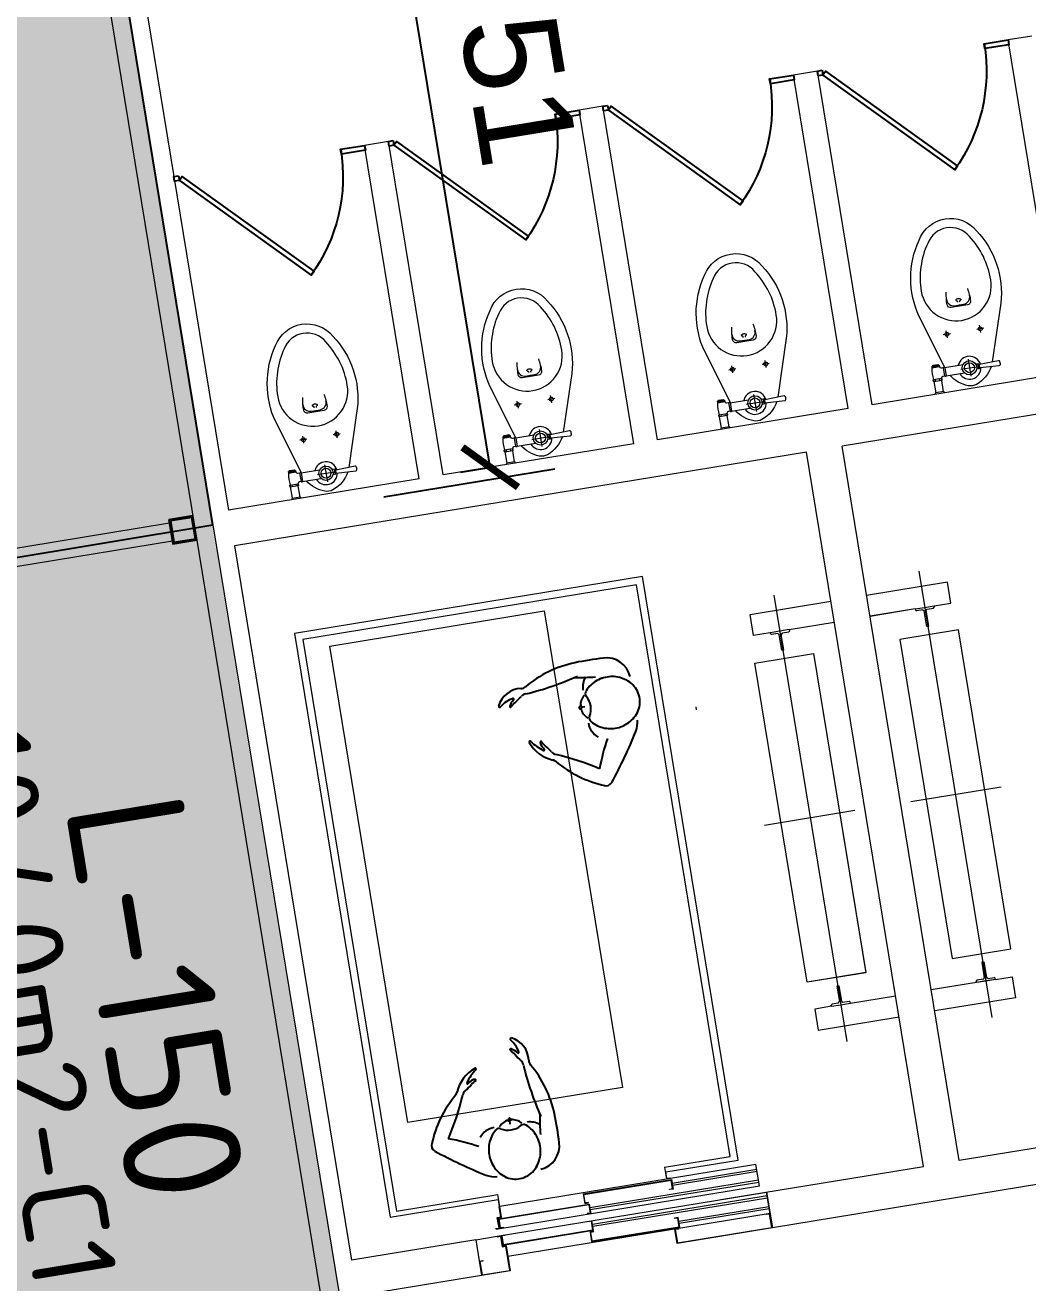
# Model space of a CAD drawing. Header units: metres. Extents: x 2 to 659295185, y -28 to 1124222152.
# Drawn here: x 655552.81 to 655556.96, y 1126665.75 to 1126670.96 of the extents above; entities that cross this region are included whole.
import ezdxf
from ezdxf.enums import TextEntityAlignment as Align

# ---------------------------------------------------------------- set-up
doc = ezdxf.new("R2010")
doc.units = ezdxf.units.M
doc.header["$MEASUREMENT"] = 0
for name, pattern in [('CCSM_C1_CUERPO BJ$0$CONTINUA', [0]), ('CCSM_C1_CUERPO HP$0$CONTINUA', [0]), ('DASHDOT', [1, 0.5, -0.25, 0, -0.25])]:
    doc.linetypes.add(name, pattern=pattern)
doc.layers.get('0').update_dxf_attribs({"linetype": 'CONTINUOUS'})
for name, color, linetype in [('AREAS ESTACIONAMIENTO', 150, 'CONTINUOUS'), ('CCSM_C1_CUERPO BJ$0$A-AREAS COMERCIALES', 151, 'CONTINUOUS'), ('CCSM_C1_CUERPO BJ$0$A-FRENTE DE LOCAL', 4, 'CONTINUOUS'), ('CCSM_C1_CUERPO BJ$0$A-PARED', 2, 'CCSM_C1_CUERPO BJ$0$CONTINUA'), ('CCSM_C1_CUERPO BJ$0$A-SANITARIOS', 3, 'CONTINUOUS'), ('CCSM_C1_CUERPO BJ$0$Equipo', 252, 'CONTINUOUS'), ('CCSM_C1_CUERPO BJ$0$ID_AREA EXACTA', 7, 'CONTINUOUS'), ('CCSM_C1_CUERPO BJ$0$ID_Nº LOCAL', 7, 'CONTINUOUS'), ('CCSM_C1_CUERPO BJ$0$ID_RUBRO', 7, 'CONTINUOUS'), ('CCSM_C1_CUERPO HP$0$A-MARCOS LOCALES', 4, 'CONTINUOUS'), ('CCSM_C1_CUERPO HP$0$A-PARED', 2, 'CCSM_C1_CUERPO HP$0$CONTINUA'), ('MESAS DE FERIA', 7, 'CONTINUOUS')]:
    doc.layers.add(name, color=color, linetype=linetype)
doc.layers.add('CCSM_C1_CUERPO A$0$A-EQUIPOS', color=8, linetype='CONTINUOUS', lineweight=0)
doc.layers.add('LOCALES ASIGNADOS', color=41, linetype='DASHDOT', lineweight=0)
doc.styles.add('ARIAL', font='txt')
doc.styles.add('CCSM_C1_CUERPO BJ$0$ROMANS', font='romans__.ttf')
doc.styles.get("Standard").update_dxf_attribs({"font": 'tahoma.ttf'})
doc.dimstyles.new('ISO-25', dxfattribs={"dimtxt": 2.5, "dimasz": 2.5, "dimexe": 1.25, "dimexo": 0.625, "dimtad": 1, "dimtxsty": 'Standard', "dimcen": 2.5, "dimadec": 0, "dimazin": 0, "dimtfac": 1, "dimtmove": 0, "dimatfit": 3, "dimfxl": 1, "dimarcsym": 0})

# ---------------------------------------------------------------- blocks, each defined once
blk = doc.blocks.new('CCSM_C1_CUERPO BJ$0$planta')
blk.add_line((4.63, -5.558), (4.663, -5.558))
for points in [[(5.032, -5.334), (5.033, -5.334), (5.035, -5.335), (5.038, -5.335), (5.04, -5.334), (5.041, -5.332), (5.043, -5.33), (5.043, -5.327), (5.043, -5.325), (5.043, -5.322), (5.043, -5.32), (5.043, -5.317), (5.042, -5.315), (5.042, -5.314), (5.042, -5.312), (5.041, -5.311), (5.041, -5.309), (5.04, -5.308), (5.04, -5.307), (5.04, -5.306), (5.039, -5.305), (5.039, -5.304), (5.039, -5.303), (5.038, -5.302), (5.038, -5.301), (5.038, -5.3), (5.037, -5.3), (5.037, -5.299), (5.036, -5.298), (5.036, -5.297), (5.036, -5.296), (5.035, -5.296), (5.035, -5.295), (5.034, -5.294), (5.034, -5.293), (5.033, -5.292), (5.032, -5.291), (5.032, -5.289), (5.031, -5.288), (5.03, -5.287)], [(4.601, -5.432), (4.599, -5.43), (4.588, -5.418), (4.577, -5.407), (4.564, -5.396), (4.552, -5.387), (4.539, -5.379), (4.525, -5.371), (4.511, -5.365), (4.497, -5.359), (4.482, -5.354), (4.468, -5.351), (4.453, -5.348), (4.438, -5.345), (4.423, -5.344), (4.408, -5.344), (4.393, -5.344), (4.378, -5.345), (4.364, -5.348), (4.349, -5.351), (4.334, -5.354), (4.32, -5.359), (4.305, -5.365), (4.292, -5.371), (4.278, -5.379), (4.265, -5.387), (4.252, -5.396), (4.24, -5.407), (4.228, -5.418), (4.218, -5.43), (4.208, -5.442), (4.199, -5.456), (4.191, -5.47), (4.184, -5.485), (4.179, -5.501), (4.175, -5.517), (4.172, -5.533), (4.17, -5.55), (4.17, -5.566), (4.172, -5.583), (4.175, -5.599), (4.179, -5.615), (4.184, -5.631), (4.191, -5.646), (4.199, -5.66), (4.208, -5.674), (4.218, -5.687), (4.228, -5.699), (4.24, -5.71), (4.252, -5.72), (4.265, -5.729), (4.278, -5.737), (4.292, -5.745), (4.305, -5.751), (4.32, -5.757), (4.334, -5.762), (4.349, -5.766), (4.364, -5.769), (4.378, -5.771), (4.393, -5.772), (4.408, -5.772), (4.423, -5.772), (4.438, -5.771), (4.453, -5.769), (4.468, -5.766), (4.482, -5.762), (4.497, -5.757), (4.511, -5.751), (4.525, -5.745), (4.539, -5.737), (4.552, -5.729), (4.564, -5.72), (4.577, -5.71), (4.588, -5.699), (4.599, -5.687), (4.601, -5.685)], [(4.654, -5.571), (4.655, -5.571), (4.656, -5.571), (4.658, -5.57), (4.66, -5.57), (4.662, -5.57), (4.664, -5.569), (4.666, -5.568), (4.669, -5.567), (4.672, -5.566), (4.675, -5.565), (4.677, -5.563), (4.679, -5.561), (4.679, -5.558), (4.679, -5.556), (4.677, -5.553), (4.675, -5.551), (4.672, -5.55), (4.669, -5.549), (4.666, -5.548), (4.664, -5.547), (4.662, -5.547), (4.66, -5.546), (4.658, -5.546), (4.656, -5.546), (4.655, -5.545), (4.654, -5.545)]]:
    blk.add_lwpolyline(points)
for centre, radius, start, end in [((4.552, -4.935), 0.0513, 61.5185, 141.0481), ((4.228, -5.762), 0.939, 40.7222, 68.5449), ((7.737, -7.404), 4.082, 142.222, 148.803), ((2.685, -4.336), 2.031, 332.6115, 339.939), ((5.922, -2.886), 2.525, 238.2157, 246.8383), ((4.91, -5.266), 0.0616, 31.1911, 71.9939), ((4.987, -5.109), 0.0616, 220.7229, 248.0512), ((4.852, -5.444), 0.299, 19.9131, 68.0507), ((4.417, -5.393), 0.2, 148.803, 176.0864), ((4.463, -5.42), 0.16, 0, 52.1875), ((5.528, -4.855), 0.681, 213.8514, 219.6532), ((4.84, -5.426), 0.213, 25.3386, 39.6524), ((5.022, -5.262), 0.006, 55.2993, 215.6405), ((4.892, -5.355), 0.154, 26.3089, 35.6405), ((4.8, -5.583), 0.396, 36.2607, 55.2982), ((5.126, -5.344), 0.00798, 211.0124, 19.9136), ((4.75, -5.558), 0.169, 149.6633, 210.3367), ((4.573, -5.455), 0.0359, 329.6628, 39.7872), ((4.532, -5.563), 0.134, 6.6748, 48.4368), ((4.532, -5.553), 0.134, 311.5632, 353.3252), ((4.463, -5.697), 0.16, 320.1336, 0), ((4.573, -5.661), 0.0359, 320.2128, 30.3372), ((5.095, -5.683), 0.0616, 269.3185, 310.1211), ((5.152, -5.596), 0.2, 262.8746, 335.4198), ((5.549, -6.27), 0.681, 121.66, 127.4618), ((5.079, -5.509), 0.213, 301.6606, 315.9745), ((5.206, -5.717), 0.006, 128.5301, 280.0013), ((5.107, -5.593), 0.154, 308.5302, 332.1096), ((5.156, -5.465), 0.264, 281.2655, 308.3774), ((5.238, -5.661), 0.00609, 324.2126, 144.2138), ((5.325, -5.678), 0.00885, 358.7777, 126.7988), ((4.419, -5.733), 0.2, 183.9583, 268.2372), ((4.309, -7.811), 2.031, 79.6634, 84.504), ((5.291, -8.261), 2.525, 94.4749, 104.7051), ((4.608, -4.995), 0.939, 272.7679, 300.7547), ((5.12, -5.855), 0.0616, 82.8745, 120.7549), ((4.538, -1.853), 4.082, 268.2371, 271.6154)]:
    blk.add_arc(centre, radius, start, end)
blk = doc.blocks.new('CCSM_C1_CUERPO BJ$0$IDENT LOCAL')
at = {"style": 'CCSM_C1_CUERPO BJ$0$ROMANS'}
for tag, height, p in [('AREA-EXACTA', 0.5, (0.5872, 0.0962)), ('NºLOCAL', 0.7, (1.1699, 0.1194)), ('RUBRO', 0.35, (0, 0)), ('USO', 0.35, (-0.5872, -0.0962))]:
    blk.add_attdef(tag, text='', height=height, rotation=279.30845, dxfattribs=at).set_placement(p, align=Align.BOTTOM_CENTER)
blk = doc.blocks.new('4X4')
at = {"layer": 'CCSM_C1_CUERPO HP$0$A-MARCOS LOCALES'}
for points in [[(72.9, -0.2149), (73, -0.2149), (73, -0.1149), (72.9, -0.1149)], [(72.905, -0.2099), (72.995, -0.2099), (72.995, -0.1199), (72.905, -0.1199)]]:
    blk.add_lwpolyline(points, close=True, dxfattribs=at)
blk = doc.blocks.new('ssd')
at = {"layer": 'CCSM_C1_CUERPO BJ$0$A-SANITARIOS'}
for points in [[(-1.9485, 8.1157), (-1.9285, 8.1157), (-1.9285, 8.1358), (-1.9485, 8.1358)], [(-1.9285, 8.1157), (-1.4533, 7.6405), (-1.4675, 7.6263), (-1.9428, 8.1015)], [(-1.948, 7.3357), (-1.928, 7.3357), (-1.928, 7.436), (-1.948, 7.436)]]:
    blk.add_lwpolyline(points, close=True, dxfattribs=at)
blk.add_arc((-1.948, 8.1357), 0.7, 270.0001, 314.9672, dxfattribs=at)
blk = doc.blocks.new('CCSM_C1_CUERPO A$0$CARO-PLT')
for p, q in [((0, -0.1214), (0, -0.05)), ((0.1232, -0.0615), (0.1232, -0.0055)), ((0.1537, -0.0055), (0.1537, -0.0615)), ((-0.0372, -0.076), (-0.0372, -0.0961)), ((0.0357, -0.0857), (-0.0357, -0.0857)), ((0.1013, -0.068), (0.0239, -0.068)), ((0.1013, -0.1032), (0.024, -0.1032)), ((0.1307, -0.0615), (0.1307, -0.0525)), ((0.1462, -0.0525), (0.1462, -0.0615)), ((-0.085, -0.2377), (-0.055, -0.2377)), ((-0.07, -0.2227), (-0.07, -0.2527)), ((0.055, -0.2377), (0.085, -0.2377)), ((0.07, -0.2227), (0.07, -0.2527))]:
    blk.add_line(p, q)
for points in [[(0.118, 0), (0.1207, -0.0055), (0.1562, -0.0055), (0.1588, 0)], [(-0.0397, -0.076), (-0.0422, -0.0794), (-0.0422, -0.0919), (-0.0397, -0.0961)], [(-0.0281, -0.076), (-0.0397, -0.076), (-0.0397, -0.0961), (-0.0279, -0.0961)]]:
    blk.add_lwpolyline(points)
for points in [[(-0.0905, -0.0771, -0.184776), (-0.0173, -0.0131, -0.178359), (0.0173, -0.0131, -0.164856), (0.0852, -0.068)], [(0.1, -0.1032), (0.1712, -0.3289, -0.220845), (0.1204, -0.6412, -0.267949), (0, -0.7107, -0.267949), (-0.1204, -0.6412, -0.220845), (-0.1712, -0.3289), (-0.0971, -0.0941, -0.200507)], [(-0.0422, -0.0794), (-0.1234, -0.0754, 0.428639), (-0.1287, -0.0804), (-0.1287, -0.0853), (-0.1287, -0.0901, 0.42603), (-0.1235, -0.0951), (-0.0422, -0.0919)], [(0.1063, -0.1032), (0.1147, -0.1032, -0.39071), (0.1207, -0.1087, 0.39071), (0.1217, -0.1096), (0.1532, -0.1096, 0.368077), (0.1542, -0.1088, 0.077411), (0.1545, -0.0615)], [(0.1063, -0.068), (0.1147, -0.068, 0.331964), (0.1217, -0.0615)], [(0.1217, -0.1096), (0.1217, -0.1111, 0.414214), (0.1227, -0.1121), (0.1522, -0.1121, 0.414214), (0.1532, -0.1111), (0.1532, -0.1096)], [(0.1522, -0.1121), (0.1522, -0.1161, -0.414214), (0.1512, -0.1171), (0.1237, -0.1171, -0.414214), (0.1227, -0.1161), (0.1227, -0.1121)], [(0.1485, -0.1171), (0.1485, -0.1199, -0.414214), (0.1475, -0.1209), (0.1374, -0.1209), (0.1274, -0.1209, -0.414214), (0.1264, -0.1199), (0.1264, -0.1171)], [(-0.0442, -0.4107, -0.060428), (-0.049, -0.3582, -0.405477), (-0.034, -0.3437), (0, -0.3437), (0.034, -0.3437, -0.405477), (0.049, -0.3582, -0.060428), (0.0442, -0.4107)], [(0.0484, -0.3815, 0.43678), (0.0185, -0.3492), (0, -0.3492), (-0.0185, -0.3492, 0.43678), (-0.0484, -0.3815)], [(0.004, -0.3612), (0.004, -0.3638, 0.310791), (0.0056, -0.3661, -0.034503), (0.0071, -0.3668, -0.106031), (0.0094, -0.3688, -0.162613), (0.01, -0.3707, -0.162613), (0.0094, -0.3726, -0.106031), (0.0071, -0.3746, -0.069899), (0.004, -0.3757, -0.056135), (0, -0.3762, -0.056135), (-0.004, -0.3757, -0.069899), (-0.0071, -0.3746, -0.106031), (-0.0094, -0.3726, -0.162613), (-0.01, -0.3707, -0.162613), (-0.0094, -0.3688, -0.106031), (-0.0071, -0.3668, -0.034503), (-0.0056, -0.3661, 0.310791), (-0.004, -0.3638), (-0.004, -0.3612)]]:
    blk.add_lwpolyline(points, format="xyb")
for points in [[(0.1038, -0.1057), (0.1037, -0.1057, -0.414214), (0.1013, -0.1033), (0.1013, -0.068, -0.414214), (0.1038, -0.0655), (0.1039, -0.0655, -0.414214), (0.1063, -0.0679), (0.1063, -0.1032, -0.414214)], [(0, -0.6727, 0.267949), (0.0875, -0.6222, 0.149412), (0.146, -0.4307, 0.414214), (0, -0.2847, 0.414214), (-0.146, -0.4307, 0.149412), (-0.0875, -0.6222, 0.267949)]]:
    blk.add_lwpolyline(points, format="xyb", close=True)
blk.add_lwpolyline([(0.1552, -0.0615), (0.1217, -0.0615), (0.1207, -0.0605), (0.1207, -0.0535), (0.1217, -0.0525), (0.1552, -0.0525), (0.1562, -0.0535), (0.1562, -0.0605)], close=True)
for centre, radius in [((0, -0.0857), 0.0297), ((0, -0.0857), 0.0204), ((-0.07, -0.2377), 0.008), ((0.07, -0.2377), 0.008)]:
    blk.add_circle(centre, radius)
for start, end in [(21.9459, 172.1193), (187.7161, 338.3331)]:
    blk.add_arc((0, -0.0857), 0.0474, start, end)
blk = doc.blocks.new('_ArchTick')
at = {"color": 0, "linetype": 'ByBlock', "const_width": 0.15}
blk.add_lwpolyline([(-0.5, -0.5), (0.5, 0.5)], dxfattribs=at)
blk = doc.blocks.new('*D2146')
at = {"layer": 'MESAS DE FERIA', "color": 0, "lineweight": -2, "transparency": 16777216}
for p, q in [((655554.0411, 1126672.574), (655554.1842, 1126672.5975)), ((655554.7328, 1126669.1274), (655554.1645, 1126672.5942)), ((655554.6094, 1126669.1071), (655554.7525, 1126669.1306))]:
    blk.add_line(p, q, dxfattribs=at)
at = {"layer": 'MESAS DE FERIA', "color": 0, "lineweight": -2, "transparency": 16777216, "xscale": 0.2, "yscale": 0.2, "zscale": 0.2}
for p, rotation in [((655554.1645, 1126672.5942), 99.30960865133144), ((655554.7328, 1126669.1274), 279.3096086513315)]:
    blk.add_blockref('_ArchTick', p, dxfattribs=dict(at, rotation=rotation))
at = {"layer": 'MESAS DE FERIA', "color": 0, "transparency": 16777216, "insert": (655554.7776, 1126670.9147), "char_height": 0.4, "attachment_point": 5, "rotation": 279.3096, "style": 'ARIAL'}
blk.add_mtext('3,51', dxfattribs=at)

msp = doc.modelspace()

# ---------------------------------------------------------------- hatches: boundary and pattern name
at = {"layer": 'LOCALES ASIGNADOS'}
for points in [[(655552.0475, 1126766.2036), (655481.9173, 1126797.9895), (655477.5131, 1126790.9099), (655473.5315, 1126784.2823), (655468.8767, 1126776.1437), (655463.5388, 1126766.3475), (655461.3917, 1126762.2727), (655460.3726, 1126760.2599), (655457.5102, 1126754.5906), (655453.7975, 1126746.8941), (655450.9417, 1126740.6836), (655446.1355, 1126729.7442), (655441.9098, 1126719.3699), (655440.9385, 1126716.7924), (655462.8638, 1126708.3455), (655463.9885, 1126701.2842), (655471.536, 1126655.2372), (655553.5835, 1126668.8883), (655553.0078, 1126672.4046), (655567.0451, 1126674.7032)], [(655550.8411, 1126668.4413), (655551.4426, 1126664.7716), (655554.1837, 1126665.2234), (655553.5813, 1126668.888)]]:
    msp.add_hatch(color=256, dxfattribs=at).paths.add_polyline_path(points)

# ---------------------------------------------------------------- linework, layer by layer
msp.add_lwpolyline([(655471.6126, 1126655.25), (655553.5834, 1126668.8883), (655553.0076, 1126672.4046), (655567.045, 1126674.7031), (655552.0473, 1126766.2035), (655481.9172, 1126797.9895), (655477.5129, 1126790.9098), (655473.5313, 1126784.2823), (655468.8766, 1126776.1437), (655463.5386, 1126766.3474), (655461.3916, 1126762.2726), (655460.3725, 1126760.2599), (655457.5101, 1126754.5906), (655453.7973, 1126746.8941), (655450.9415, 1126740.6836), (655446.1353, 1126729.7441), (655441.9096, 1126719.3698), (655434.3244, 1126698.7954), (655428.6842, 1126681.1389), (655469.2363, 1126669.8084), (655471.5359, 1126655.2372), (655471.6126, 1126655.2498)])
at = {"layer": 'CCSM_C1_CUERPO BJ$0$A-AREAS COMERCIALES', "lineweight": 5}
msp.add_lwpolyline([(655550.8436, 1126668.4392), (655553.5834, 1126668.8883), (655554.1858, 1126665.2238), (655551.4455, 1126664.7746)], close=True, dxfattribs=at)
at = {"layer": 'CCSM_C1_CUERPO BJ$0$A-FRENTE DE LOCAL', "lineweight": 5}
for p, q in [((655550.9609, 1126668.4964), (655553.4046, 1126668.897)), ((655550.973, 1126668.4224), (655553.4167, 1126668.8229))]:
    msp.add_line(p, q, dxfattribs=at)
at = {"layer": 'CCSM_C1_CUERPO BJ$0$A-PARED', "lineweight": 5}
for p, q in [((655552.9207, 1126672.4675), (655554.11, 1126665.2114)), ((655552.9207, 1126672.4675), (655554.1101, 1126665.2113)), ((655553.093, 1126672.3437), (655553.6493, 1126668.9497)), ((655556.9754, 1126670.9136), (655556.8767, 1126670.8974)), ((655557.1032, 1126669.5159), (655556.8767, 1126670.8974)), ((655556.0873, 1126670.768), (655555.9886, 1126670.7519)), ((655556.215, 1126669.3703), (655555.9886, 1126670.7519)), ((655556.3137, 1126669.3865), (655556.0873, 1126670.768)), ((655555.1991, 1126670.6225), (655555.1004, 1126670.6063)), ((655555.3269, 1126669.2247), (655555.1004, 1126670.6063)), ((655555.4256, 1126669.2409), (655555.1991, 1126670.6225)), ((655554.311, 1126670.4769), (655554.2123, 1126670.4607)), ((655554.5374, 1126669.0953), (655554.311, 1126670.4769)), ((655554.4387, 1126669.0791), (655554.2123, 1126670.4607)), ((655557.1032, 1126669.5159), (655556.3137, 1126669.3865)), ((655556.215, 1126669.3703), (655555.4256, 1126669.2409)), ((655555.3269, 1126669.2247), (655554.5374, 1126669.0953)), ((655556.0419, 1126669.1899), (655553.6735, 1126668.8018)), ((655556.5269, 1126666.2314), (655556.0419, 1126669.19)), ((655556.5269, 1126666.2314), (655556.0419, 1126669.1899)), ((655556.6749, 1126666.2557), (655556.19, 1126669.2142)), ((655556.6749, 1126666.2557), (655556.19, 1126669.2142)), ((655554.4387, 1126669.0791), (655553.6493, 1126668.9497)), ((655553.5013, 1126668.9255), (655553.5013, 1126668.9255)), ((655553.6735, 1126668.8018), (655554.1585, 1126665.8432)), ((655553.6735, 1126668.8018), (655554.1585, 1126665.8432)), ((655556.6259, 1126668.6516), (655556.2912, 1126668.5967)), ((655556.6402, 1126668.5646), (655556.6259, 1126668.6516)), ((655555.8084, 1126668.5176), (655556.1431, 1126668.5724)), ((655556.5706, 1126668.5532), (655556.6402, 1126668.5646)), ((655555.8227, 1126668.4306), (655555.8084, 1126668.5176)), ((655556.4924, 1126668.5404), (655556.3054, 1126668.5098)), ((655555.8922, 1126668.442), (655555.8227, 1126668.4306)), ((655555.9705, 1126668.4549), (655556.1574, 1126668.4855)), ((655556.746, 1126666.9927), (655556.5591, 1126666.9621)), ((655556.8243, 1126667.0056), (655556.8939, 1126667.017)), ((655556.8939, 1126667.017), (655556.9081, 1126666.93)), ((655556.2241, 1126666.9072), (655556.4111, 1126666.9378)), ((655556.1459, 1126666.8944), (655556.0763, 1126666.883)), ((655556.0763, 1126666.883), (655556.0906, 1126666.796)), ((655556.9081, 1126666.93), (655556.5734, 1126666.8752)), ((655556.0906, 1126666.796), (655556.4253, 1126666.8509)), ((655557.5137, 1126666.3932), (655556.6749, 1126666.2557)), ((655557.5137, 1126666.3932), (655556.6749, 1126666.2557)), ((655557.5137, 1126666.3932), (655556.6749, 1126666.2557)), ((655557.5137, 1126666.3932), (655556.6749, 1126666.2557)), ((655555.6881, 1126666.0939), (655556.5269, 1126666.2314)), ((655555.6881, 1126666.0939), (655556.5269, 1126666.2314)), ((655555.6881, 1126666.0939), (655556.5269, 1126666.2314)), ((655555.6881, 1126666.0939), (655556.5269, 1126666.2314)), ((655555.8768, 1126666.1249), (655555.901, 1126665.9768)), ((655555.8768, 1126666.1248), (655555.901, 1126665.9768)), ((655554.6728, 1126665.9275), (655554.1585, 1126665.8432)), ((655554.6728, 1126665.9275), (655554.1585, 1126665.8432)), ((655554.6728, 1126665.9275), (655554.6971, 1126665.7795)), ((655554.6728, 1126665.9275), (655554.6971, 1126665.7795)), ((655554.6971, 1126665.7795), (655554.1827, 1126665.6952)), ((655554.6971, 1126665.7795), (655554.1827, 1126665.6952))]:
    msp.add_line(p, q, dxfattribs=at)
for points in [[(655558.5584, 1126669.6024), (655556.19, 1126669.2142)], [(655557.325, 1126666.3622), (655557.3492, 1126666.2142), (655555.901, 1126665.9768), (655555.8768, 1126666.1249)], [(655557.325, 1126666.3622), (655557.3493, 1126666.2142), (655555.901, 1126665.9768), (655555.8768, 1126666.1248)]]:
    msp.add_lwpolyline(points, dxfattribs=at)
at = {"layer": 'CCSM_C1_CUERPO BJ$0$Equipo', "lineweight": 5}
for p, q in [((655556.6259, 1126668.6516), (655556.2912, 1126668.5967)), ((655556.507, 1126668.6963), (655556.81, 1126666.8474)), ((655556.507, 1126668.6963), (655556.81, 1126666.8474)), ((655556.6402, 1126668.5646), (655556.6259, 1126668.6516)), ((655555.8084, 1126668.5176), (655556.1432, 1126668.5724)), ((655555.9068, 1126668.5979), (655556.2099, 1126666.7491)), ((655555.9068, 1126668.5979), (655556.2099, 1126666.749)), ((655556.4924, 1126668.5404), (655556.5315, 1126668.5468)), ((655556.4924, 1126668.5404), (655556.5315, 1126668.5468)), ((655556.5315, 1126668.5468), (655556.5706, 1126668.5532)), ((655556.5315, 1126668.5468), (655556.5706, 1126668.5532)), ((655556.5686, 1126668.544), (655556.5715, 1126668.548)), ((655556.5686, 1126668.5439), (655556.5715, 1126668.548)), ((655556.5706, 1126668.5532), (655556.6402, 1126668.5646)), ((655556.5706, 1126668.5532), (655556.5715, 1126668.548)), ((655556.5706, 1126668.5532), (655556.5715, 1126668.548)), ((655555.8227, 1126668.4306), (655555.8084, 1126668.5176)), ((655556.4924, 1126668.5404), (655556.3054, 1126668.5097)), ((655556.4924, 1126668.5404), (655556.4932, 1126668.5352)), ((655556.4924, 1126668.5404), (655556.4932, 1126668.5352)), ((655556.4932, 1126668.5352), (655556.4973, 1126668.5323)), ((655556.4932, 1126668.5352), (655556.4973, 1126668.5323)), ((655556.5234, 1126668.5366), (655556.4973, 1126668.5323)), ((655556.5234, 1126668.5365), (655556.4973, 1126668.5323)), ((655556.5234, 1126668.5366), (655556.5294, 1126668.5322)), ((655556.5234, 1126668.5365), (655556.5294, 1126668.5322)), ((655556.54, 1126668.4679), (655556.5294, 1126668.5322)), ((655556.54, 1126668.4678), (655556.5294, 1126668.5322)), ((655556.5381, 1126668.5336), (655556.5425, 1126668.5397)), ((655556.5381, 1126668.5336), (655556.5425, 1126668.5397)), ((655556.5487, 1126668.4693), (655556.5381, 1126668.5336)), ((655556.5487, 1126668.4693), (655556.5381, 1126668.5336)), ((655556.5425, 1126668.5397), (655556.5686, 1126668.544)), ((655556.5425, 1126668.5397), (655556.5686, 1126668.5439)), ((655555.8922, 1126668.442), (655555.8227, 1126668.4306)), ((655555.9313, 1126668.4484), (655555.8922, 1126668.442)), ((655555.9313, 1126668.4484), (655555.8922, 1126668.442)), ((655555.8922, 1126668.442), (655555.8931, 1126668.4368)), ((655555.8922, 1126668.442), (655555.8931, 1126668.4368)), ((655555.9705, 1126668.4549), (655555.9313, 1126668.4484)), ((655555.9705, 1126668.4548), (655555.9313, 1126668.4484)), ((655555.9423, 1126668.4413), (655555.9684, 1126668.4456)), ((655555.9423, 1126668.4413), (655555.9684, 1126668.4456)), ((655555.9713, 1126668.4496), (655555.9684, 1126668.4456)), ((655555.9713, 1126668.4496), (655555.9684, 1126668.4456)), ((655555.9705, 1126668.4548), (655556.1574, 1126668.4855)), ((655555.9705, 1126668.4549), (655555.9713, 1126668.4496)), ((655555.9705, 1126668.4548), (655555.9713, 1126668.4496)), ((655556.6718, 1126668.4537), (655556.4283, 1126668.4138)), ((655556.6718, 1126668.4537), (655556.4283, 1126668.4138)), ((655556.5443, 1126668.4686), (655556.54, 1126668.4679)), ((655556.5443, 1126668.4685), (655556.54, 1126668.4678)), ((655556.5443, 1126668.4686), (655556.5487, 1126668.4693)), ((655556.5443, 1126668.4685), (655556.5487, 1126668.4693)), ((655556.8884, 1126667.1321), (655556.6718, 1126668.4537)), ((655556.8884, 1126667.1321), (655556.6718, 1126668.4537)), ((655555.8971, 1126668.4339), (655555.8931, 1126668.4368)), ((655555.8971, 1126668.4339), (655555.8931, 1126668.4368)), ((655555.9232, 1126668.4382), (655555.8971, 1126668.4339)), ((655555.9232, 1126668.4382), (655555.8971, 1126668.4339)), ((655555.9293, 1126668.4338), (655555.9232, 1126668.4382)), ((655555.9293, 1126668.4338), (655555.9232, 1126668.4382)), ((655555.9398, 1126668.3695), (655555.9293, 1126668.4338)), ((655555.9398, 1126668.3695), (655555.9293, 1126668.4338)), ((655555.9423, 1126668.4413), (655555.938, 1126668.4352)), ((655555.9423, 1126668.4413), (655555.938, 1126668.4352)), ((655555.9485, 1126668.3709), (655555.938, 1126668.4352)), ((655555.9485, 1126668.3709), (655555.938, 1126668.4352)), ((655556.4283, 1126668.4138), (655556.6449, 1126667.0922)), ((655556.4283, 1126668.4138), (655556.6449, 1126667.0922)), ((655555.8281, 1126668.3155), (655556.0716, 1126668.3554)), ((655555.8281, 1126668.3154), (655556.0716, 1126668.3553)), ((655555.9442, 1126668.3702), (655555.9398, 1126668.3695)), ((655555.9442, 1126668.3702), (655555.9398, 1126668.3695)), ((655555.9442, 1126668.3702), (655555.9485, 1126668.3709)), ((655555.9442, 1126668.3702), (655555.9485, 1126668.3709)), ((655556.0716, 1126668.3554), (655556.2882, 1126667.0338)), ((655556.0716, 1126668.3553), (655556.2882, 1126667.0337)), ((655556.0448, 1126666.9939), (655555.8281, 1126668.3155)), ((655556.0448, 1126666.9938), (655555.8281, 1126668.3154)), ((655555.584, 1126668.1354), (655555.586, 1126668.123)), ((655555.584, 1126668.1353), (655555.586, 1126668.123)), ((655556.4739, 1126667.7428), (655556.8479, 1126667.8041)), ((655556.4739, 1126667.7427), (655556.8479, 1126667.804)), ((655556.2426, 1126667.7048), (655555.8686, 1126667.6435)), ((655556.2426, 1126667.7048), (655555.8686, 1126667.6435)), ((655556.6449, 1126667.0922), (655556.8884, 1126667.1321)), ((655556.6449, 1126667.0922), (655556.8884, 1126667.1321)), ((655556.7723, 1126667.0774), (655556.768, 1126667.0767)), ((655556.7724, 1126667.0774), (655556.768, 1126667.0767)), ((655556.768, 1126667.0767), (655556.7785, 1126667.0124)), ((655556.768, 1126667.0767), (655556.7786, 1126667.0123)), ((655556.7723, 1126667.0774), (655556.7767, 1126667.0781)), ((655556.7724, 1126667.0774), (655556.7767, 1126667.0781)), ((655556.7767, 1126667.0781), (655556.7872, 1126667.0138)), ((655556.7767, 1126667.0781), (655556.7872, 1126667.0138)), ((655556.2882, 1126667.0338), (655556.0448, 1126666.9939)), ((655556.2882, 1126667.0337), (655556.0448, 1126666.9938)), ((655556.7461, 1126666.9927), (655556.5591, 1126666.9621)), ((655556.7481, 1126667.002), (655556.7452, 1126666.998)), ((655556.7481, 1126667.002), (655556.7452, 1126666.9979)), ((655556.746, 1126666.9927), (655556.7452, 1126666.998)), ((655556.7461, 1126666.9927), (655556.7452, 1126666.9979)), ((655556.7852, 1126666.9992), (655556.746, 1126666.9927)), ((655556.7852, 1126666.9991), (655556.7461, 1126666.9927)), ((655556.7742, 1126667.0063), (655556.7481, 1126667.002)), ((655556.7742, 1126667.0063), (655556.7481, 1126667.002)), ((655556.7785, 1126667.0124), (655556.7742, 1126667.0063)), ((655556.7786, 1126667.0123), (655556.7742, 1126667.0063)), ((655556.8243, 1126667.0056), (655556.7852, 1126666.9992)), ((655556.8243, 1126667.0056), (655556.7852, 1126666.9991)), ((655556.7933, 1126667.0094), (655556.7872, 1126667.0138)), ((655556.7933, 1126667.0094), (655556.7872, 1126667.0138)), ((655556.7933, 1126667.0094), (655556.8194, 1126667.0137)), ((655556.7933, 1126667.0094), (655556.8194, 1126667.0137)), ((655556.8234, 1126667.0108), (655556.8194, 1126667.0137)), ((655556.8235, 1126667.0108), (655556.8194, 1126667.0137)), ((655556.8243, 1126667.0056), (655556.8234, 1126667.0108)), ((655556.8243, 1126667.0056), (655556.8235, 1126667.0108)), ((655556.8243, 1126667.0056), (655556.8939, 1126667.017)), ((655556.8939, 1126667.017), (655556.9081, 1126666.93)), ((655556.1722, 1126666.979), (655556.1678, 1126666.9783)), ((655556.1722, 1126666.979), (655556.1678, 1126666.9783)), ((655556.1678, 1126666.9783), (655556.1784, 1126666.914)), ((655556.1678, 1126666.9783), (655556.1784, 1126666.914)), ((655556.1722, 1126666.979), (655556.1765, 1126666.9798)), ((655556.1722, 1126666.979), (655556.1765, 1126666.9797)), ((655556.1765, 1126666.9798), (655556.1871, 1126666.9154)), ((655556.1765, 1126666.9797), (655556.1871, 1126666.9154)), ((655556.2241, 1126666.9072), (655556.4111, 1126666.9378)), ((655556.1459, 1126666.8944), (655556.0763, 1126666.883)), ((655556.0763, 1126666.883), (655556.0906, 1126666.796)), ((655556.145, 1126666.8996), (655556.1479, 1126666.9036)), ((655556.145, 1126666.8996), (655556.1479, 1126666.9036)), ((655556.1459, 1126666.8944), (655556.145, 1126666.8996)), ((655556.1459, 1126666.8944), (655556.145, 1126666.8996)), ((655556.1459, 1126666.8944), (655556.185, 1126666.9008)), ((655556.1459, 1126666.8944), (655556.185, 1126666.9008)), ((655556.174, 1126666.9079), (655556.1479, 1126666.9036)), ((655556.174, 1126666.9079), (655556.1479, 1126666.9036)), ((655556.174, 1126666.9079), (655556.1784, 1126666.914)), ((655556.174, 1126666.9079), (655556.1784, 1126666.914)), ((655556.185, 1126666.9008), (655556.2241, 1126666.9072)), ((655556.185, 1126666.9008), (655556.2241, 1126666.9072)), ((655556.1871, 1126666.9154), (655556.1931, 1126666.9111)), ((655556.1871, 1126666.9154), (655556.1932, 1126666.911)), ((655556.1931, 1126666.9111), (655556.2192, 1126666.9153)), ((655556.1932, 1126666.911), (655556.2192, 1126666.9153)), ((655556.2192, 1126666.9153), (655556.2233, 1126666.9124)), ((655556.2192, 1126666.9153), (655556.2233, 1126666.9124)), ((655556.2241, 1126666.9072), (655556.2233, 1126666.9124)), ((655556.2241, 1126666.9072), (655556.2233, 1126666.9124)), ((655556.9081, 1126666.93), (655556.5734, 1126666.8751)), ((655556.0906, 1126666.796), (655556.4253, 1126666.8509)), ((655555.8327, 1126666.2392), (655554.7718, 1126666.0654)), ((655555.8327, 1126666.2392), (655554.7719, 1126666.0653)), ((655555.4545, 1126666.2279), (655555.4626, 1126666.1786)), ((655555.4546, 1126666.2279), (655555.4626, 1126666.1786)), ((655555.4643, 1126666.1809), (655555.4597, 1126666.2085)), ((655555.4643, 1126666.1809), (655555.4598, 1126666.2085)), ((655555.4856, 1126666.1621), (655555.8359, 1126666.2195)), ((655555.4856, 1126666.1621), (655555.8359, 1126666.2195)), ((655555.8375, 1126666.2096), (655555.4872, 1126666.1522)), ((655555.8376, 1126666.2096), (655555.4872, 1126666.1522)), ((655555.8472, 1126666.1504), (655555.8327, 1126666.2392)), ((655555.8473, 1126666.1504), (655555.8327, 1126666.2392)), ((655554.7568, 1126665.9717), (655555.8472, 1126666.1504)), ((655554.7568, 1126665.9717), (655555.8473, 1126666.1504)), ((655555.118, 1126666.117), (655555.4832, 1126666.1769)), ((655555.1181, 1126666.117), (655555.4832, 1126666.1769)), ((655555.1203, 1126666.1154), (655555.4815, 1126666.1746)), ((655555.1204, 1126666.1154), (655555.4815, 1126666.1746)), ((655555.1445, 1126666.0606), (655555.8432, 1126666.1751)), ((655555.1445, 1126666.0606), (655555.8432, 1126666.1751)), ((655555.8448, 1126666.1652), (655555.1461, 1126666.0507)), ((655555.8448, 1126666.1652), (655555.1462, 1126666.0507)), ((655555.4771, 1126666.183), (655555.4643, 1126666.1809)), ((655555.4771, 1126666.183), (655555.4643, 1126666.1809)), ((655555.4774, 1126666.181), (655555.4771, 1126666.183)), ((655555.4774, 1126666.181), (655555.4771, 1126666.183)), ((655555.4873, 1126666.1391), (655555.4815, 1126666.1746)), ((655555.4874, 1126666.139), (655555.4815, 1126666.1746)), ((655555.4832, 1126666.1769), (655555.4896, 1126666.1374)), ((655555.4832, 1126666.1769), (655555.4897, 1126666.1374)), ((655554.7617, 1126665.9421), (655555.8768, 1126666.1249)), ((655554.7617, 1126665.9421), (655555.8768, 1126666.1248)), ((655554.7718, 1126666.0654), (655554.7638, 1126666.1147)), ((655554.7719, 1126666.0653), (655554.7638, 1126666.1147)), ((655555.118, 1126666.117), (655555.1245, 1126666.0776)), ((655555.1181, 1126666.117), (655555.1245, 1126666.0775)), ((655555.1262, 1126666.0799), (655555.1203, 1126666.1154)), ((655555.1262, 1126666.0798), (655555.1204, 1126666.1154)), ((655555.1558, 1126665.9915), (655555.8792, 1126666.1101)), ((655555.1559, 1126665.9915), (655555.8792, 1126666.11)), ((655555.8808, 1126666.1002), (655555.1575, 1126665.9816)), ((655555.8808, 1126666.1002), (655555.1575, 1126665.9816)), ((655555.4745, 1126666.137), (655555.4873, 1126666.1391)), ((655555.4745, 1126666.1369), (655555.4874, 1126666.139)), ((655555.4748, 1126666.135), (655555.4745, 1126666.137)), ((655555.4749, 1126666.135), (655555.4745, 1126666.1369)), ((655555.4896, 1126666.1374), (655555.4748, 1126666.135)), ((655555.4897, 1126666.1374), (655555.4749, 1126666.135)), ((655555.8768, 1126666.1249), (655555.901, 1126665.9768)), ((655555.8768, 1126666.1248), (655555.901, 1126665.9768)), ((655554.765, 1126666.0946), (655554.7699, 1126666.065)), ((655554.765, 1126666.0946), (655554.7699, 1126666.065)), ((655554.7671, 1126666.0139), (655555.1421, 1126666.0754)), ((655554.7671, 1126666.0139), (655555.1421, 1126666.0754)), ((655554.7694, 1126666.0123), (655555.1405, 1126666.0731)), ((655554.7694, 1126666.0122), (655555.1405, 1126666.0731)), ((655554.7768, 1126666.0226), (655554.7699, 1126666.065)), ((655554.7768, 1126666.0226), (655554.7699, 1126666.065)), ((655554.7791, 1126666.021), (655554.7718, 1126666.0654)), ((655554.7791, 1126666.0209), (655554.7719, 1126666.0653)), ((655555.1245, 1126666.0776), (655555.1393, 1126666.08)), ((655555.1245, 1126666.0775), (655555.1393, 1126666.08)), ((655555.139, 1126666.082), (655555.1262, 1126666.0799)), ((655555.139, 1126666.0819), (655555.1262, 1126666.0798)), ((655555.1393, 1126666.08), (655555.139, 1126666.082)), ((655555.1393, 1126666.08), (655555.139, 1126666.0819)), ((655555.1405, 1126666.0731), (655555.1463, 1126666.0376)), ((655555.1405, 1126666.0731), (655555.1463, 1126666.0375)), ((655555.1421, 1126666.0754), (655555.1486, 1126666.0359)), ((655555.1421, 1126666.0754), (655555.1486, 1126666.0359)), ((655555.5135, 1126666.0045), (655555.8865, 1126666.0657)), ((655555.5135, 1126666.0045), (655555.8865, 1126666.0656)), ((655555.8881, 1126666.0558), (655555.5151, 1126665.9946)), ((655555.8881, 1126666.0558), (655555.5151, 1126665.9946)), ((655554.762, 1126666.0202), (655554.7768, 1126666.0226)), ((655554.762, 1126666.0202), (655554.7768, 1126666.0226)), ((655554.7693, 1126665.9758), (655554.762, 1126666.0202)), ((655554.7693, 1126665.9757), (655554.762, 1126666.0202)), ((655554.7643, 1126666.0185), (655554.7791, 1126666.021)), ((655554.7643, 1126666.0185), (655554.7791, 1126666.0209)), ((655554.7716, 1126665.9741), (655554.7643, 1126666.0185)), ((655554.7716, 1126665.9741), (655554.7643, 1126666.0185)), ((655554.7736, 1126665.9744), (655554.7671, 1126666.0139)), ((655554.7736, 1126665.9744), (655554.7671, 1126666.0139)), ((655554.7752, 1126665.9767), (655554.7694, 1126666.0123)), ((655554.7752, 1126665.9767), (655554.7694, 1126666.0122)), ((655555.8913, 1126666.0361), (655554.8058, 1126665.8581)), ((655555.8913, 1126666.036), (655554.8058, 1126665.8581)), ((655555.1463, 1126666.0376), (655555.1334, 1126666.0355)), ((655555.1334, 1126666.0355), (655555.1338, 1126666.0335)), ((655555.1463, 1126666.0375), (655555.1335, 1126666.0354)), ((655555.1335, 1126666.0354), (655555.1338, 1126666.0335)), ((655555.137, 1126666.0016), (655555.1366, 1126666.0036)), ((655555.137, 1126666.0016), (655555.1367, 1126666.0035)), ((655555.1518, 1126666.004), (655555.137, 1126666.0016)), ((655555.1518, 1126666.004), (655555.137, 1126666.0016)), ((655555.1576, 1126665.9685), (655555.1518, 1126666.004)), ((655555.1576, 1126665.9685), (655555.1518, 1126666.004)), ((655555.1599, 1126665.9668), (655555.1534, 1126666.0063)), ((655555.1599, 1126665.9668), (655555.1534, 1126666.0063)), ((655555.511, 1126666.0193), (655555.4962, 1126666.0169)), ((655555.511, 1126666.0193), (655555.4962, 1126666.0169)), ((655555.4965, 1126666.0149), (655555.4962, 1126666.0169)), ((655555.4966, 1126666.0149), (655555.4962, 1126666.0169)), ((655555.5094, 1126666.017), (655555.4965, 1126666.0149)), ((655555.5094, 1126666.017), (655555.4966, 1126666.0149)), ((655555.5152, 1126665.9815), (655555.5094, 1126666.017)), ((655555.5152, 1126665.9815), (655555.5094, 1126666.017)), ((655555.5175, 1126665.9798), (655555.511, 1126666.0193)), ((655555.5175, 1126665.9798), (655555.511, 1126666.0193)), ((655555.8765, 1126666.0336), (655555.8768, 1126666.0317)), ((655555.8765, 1126666.0336), (655555.8769, 1126666.0316)), ((655555.8897, 1126666.0338), (655555.8768, 1126666.0317)), ((655555.8897, 1126666.0337), (655555.8769, 1126666.0316)), ((655555.8987, 1126665.9785), (655555.8897, 1126666.0338)), ((655555.8987, 1126665.9785), (655555.8897, 1126666.0337)), ((655554.6728, 1126665.9275), (655554.7617, 1126665.9421)), ((655554.6728, 1126665.9275), (655554.7617, 1126665.9421)), ((655554.7565, 1126665.9737), (655554.7693, 1126665.9758)), ((655554.7565, 1126665.9736), (655554.7693, 1126665.9757)), ((655554.7568, 1126665.9717), (655554.7565, 1126665.9737)), ((655554.7568, 1126665.9717), (655554.7565, 1126665.9736)), ((655554.7617, 1126665.9421), (655554.762, 1126665.9401)), ((655554.7617, 1126665.9421), (655554.762, 1126665.9401)), ((655554.762, 1126665.9401), (655554.7748, 1126665.9422)), ((655554.762, 1126665.9401), (655554.7748, 1126665.9422)), ((655554.7748, 1126665.9422), (655554.7821, 1126665.8978)), ((655554.7748, 1126665.9422), (655554.7821, 1126665.8978)), ((655554.7881, 1126665.9788), (655554.7752, 1126665.9767)), ((655554.7881, 1126665.9788), (655554.7752, 1126665.9767)), ((655554.7837, 1126665.9001), (655554.7765, 1126665.9445)), ((655554.7837, 1126665.9001), (655554.7765, 1126665.9445)), ((655554.7849, 1126665.9054), (655554.7784, 1126665.9448)), ((655554.7849, 1126665.9053), (655554.7784, 1126665.9448)), ((655554.7936, 1126665.9453), (655554.7807, 1126665.9432)), ((655554.7936, 1126665.9453), (655554.7807, 1126665.9432)), ((655554.7807, 1126665.9432), (655554.7865, 1126665.9077)), ((655554.7807, 1126665.9432), (655554.7866, 1126665.9076)), ((655554.7849, 1126665.9054), (655555.1599, 1126665.9668)), ((655554.7849, 1126665.9053), (655555.1599, 1126665.9668)), ((655554.7865, 1126665.9077), (655555.1576, 1126665.9685)), ((655554.7866, 1126665.9076), (655555.1576, 1126665.9685)), ((655554.7884, 1126665.9769), (655554.7881, 1126665.9788)), ((655554.7884, 1126665.9768), (655554.7881, 1126665.9788)), ((655554.7932, 1126665.9473), (655554.7936, 1126665.9453)), ((655554.7932, 1126665.9472), (655554.7936, 1126665.9453)), ((655555.1607, 1126665.9619), (655555.1459, 1126665.9595)), ((655555.1607, 1126665.9619), (655555.1459, 1126665.9594)), ((655555.1459, 1126665.9595), (655555.1524, 1126665.92)), ((655555.1459, 1126665.9594), (655555.1524, 1126665.92)), ((655555.161, 1126665.9599), (655555.1482, 1126665.9578)), ((655555.161, 1126665.9599), (655555.1482, 1126665.9578)), ((655555.1482, 1126665.9578), (655555.154, 1126665.9223)), ((655555.1482, 1126665.9578), (655555.154, 1126665.9223)), ((655555.1524, 1126665.92), (655555.5175, 1126665.9798)), ((655555.1524, 1126665.92), (655555.5175, 1126665.9798)), ((655555.154, 1126665.9223), (655555.5152, 1126665.9815)), ((655555.154, 1126665.9223), (655555.5152, 1126665.9815)), ((655555.1607, 1126665.9619), (655555.161, 1126665.9599)), ((655555.1607, 1126665.9619), (655555.161, 1126665.9599)), ((655555.5063, 1126665.9121), (655555.4966, 1126665.9714)), ((655555.5063, 1126665.9121), (655555.4966, 1126665.9713)), ((655555.5117, 1126665.9718), (655555.4989, 1126665.9697)), ((655555.5117, 1126665.9718), (655555.4989, 1126665.9697)), ((655555.4989, 1126665.9697), (655555.508, 1126665.9144)), ((655555.4989, 1126665.9697), (655555.508, 1126665.9144)), ((655555.901, 1126665.9768), (655555.5063, 1126665.9121)), ((655555.901, 1126665.9768), (655555.5063, 1126665.9121)), ((655555.508, 1126665.9144), (655555.8987, 1126665.9785)), ((655555.508, 1126665.9144), (655555.8987, 1126665.9785)), ((655555.5114, 1126665.9738), (655555.5117, 1126665.9718)), ((655555.5114, 1126665.9738), (655555.5117, 1126665.9718)), ((655554.6728, 1126665.9275), (655554.6971, 1126665.7795)), ((655554.6728, 1126665.9275), (655554.6971, 1126665.7795)), ((655554.7821, 1126665.8978), (655554.7969, 1126665.9002)), ((655554.7821, 1126665.8978), (655554.7969, 1126665.9002)), ((655554.7985, 1126665.9025), (655554.7837, 1126665.9001)), ((655554.7985, 1126665.9025), (655554.7837, 1126665.9001)), ((655554.8132, 1126665.8006), (655554.7969, 1126665.9002)), ((655554.8132, 1126665.8005), (655554.7969, 1126665.9002)), ((655554.7985, 1126665.9025), (655554.8155, 1126665.7989)), ((655554.7985, 1126665.9025), (655554.8155, 1126665.7989)), ((655554.6874, 1126665.8387), (655554.7022, 1126665.8411)), ((655554.6874, 1126665.8387), (655554.7022, 1126665.8411)), ((655554.7025, 1126665.8392), (655554.6897, 1126665.8371)), ((655554.7025, 1126665.8391), (655554.6897, 1126665.837)), ((655554.6897, 1126665.8371), (655554.6987, 1126665.7818)), ((655554.6897, 1126665.837), (655554.6988, 1126665.7818)), ((655554.7022, 1126665.8411), (655554.7025, 1126665.8392)), ((655554.7022, 1126665.8411), (655554.7025, 1126665.8391)), ((655554.8155, 1126665.7989), (655554.6971, 1126665.7795)), ((655554.8155, 1126665.7989), (655554.6971, 1126665.7795)), ((655554.6987, 1126665.7818), (655554.8132, 1126665.8006)), ((655554.6988, 1126665.7818), (655554.8132, 1126665.8005))]:
    msp.add_line(p, q, dxfattribs=at)
for points in [[(655555.4597, 1126666.2085), (655555.7588, 1126666.2575), (655555.3625, 1126668.6753), (655553.9217, 1126668.4391), (655554.318, 1126666.0214), (655554.765, 1126666.0946)], [(655555.4598, 1126666.2085), (655555.7588, 1126666.2575), (655555.3625, 1126668.6752), (655553.9217, 1126668.4391), (655554.318, 1126666.0213), (655554.765, 1126666.0946)], [(655555.4545, 1126666.2279), (655555.7259, 1126666.2724), (655555.3377, 1126668.6408), (655553.9562, 1126668.4144), (655554.3444, 1126666.046), (655554.7638, 1126666.1147)], [(655555.4546, 1126666.2279), (655555.7259, 1126666.2724), (655555.3377, 1126668.6408), (655553.9562, 1126668.4143), (655554.3444, 1126666.0459), (655554.7638, 1126666.1147)]]:
    msp.add_lwpolyline(points, dxfattribs=at)
for points in [[(655554.9564, 1126668.5324), (655555.2799, 1126666.5587), (655554.3917, 1126666.4132), (655554.0682, 1126668.3868)], [(655554.9564, 1126668.5324), (655555.2799, 1126666.5587), (655554.3918, 1126666.4131), (655554.0683, 1126668.3868)]]:
    msp.add_lwpolyline(points, close=True, dxfattribs=at)
at = {"layer": 'MESAS DE FERIA'}
msp.add_line((655554.292, 1126669.0044), (655555.0006, 1126669.1206), dxfattribs=at)

# ---------------------------------------------------------------- block references
at = {"lineweight": 5}
ref = msp.add_blockref('CCSM_C1_CUERPO BJ$0$IDENT LOCAL', (655551.9699, 1126666.7063), dxfattribs=dict(at, xscale=0.7000000000307619, yscale=0.7000000000307619, zscale=0.7000000000307619, rotation=359.9864694980393))
ref.add_attrib('NºLOCAL', 'L-150', dxfattribs={"layer": 'CCSM_C1_CUERPO BJ$0$ID_Nº LOCAL', "height": 0.49, "rotation": 279.2949, "style": 'CCSM_C1_CUERPO BJ$0$ROMANS'}).set_placement((655552.9612, 1126666.8685), align=Align.BOTTOM_CENTER)
ref.add_attrib('RUBRO', 'Mzz 10.40m2', dxfattribs={"layer": 'CCSM_C1_CUERPO BJ$0$ID_RUBRO', "height": 0.245, "rotation": 279.2949, "style": 'CCSM_C1_CUERPO BJ$0$ROMANS'}).set_placement((655552.1423, 1126666.7852), align=Align.BOTTOM_CENTER)
ref.add_attrib('AREA-EXACTA', '10.40m2-C1', dxfattribs={"layer": 'CCSM_C1_CUERPO BJ$0$ID_AREA EXACTA', "height": 0.35, "rotation": 279.2949, "style": 'CCSM_C1_CUERPO BJ$0$ROMANS'}).set_placement((655552.5533, 1126666.8524), align=Align.BOTTOM_CENTER)
ref = msp.add_blockref('CCSM_C1_CUERPO BJ$0$IDENT LOCAL', (655551.9699, 1126666.7063), dxfattribs=dict(at, xscale=0.6999999999735645, yscale=0.6999999999735645, zscale=0.6999999999735645, rotation=359.9866111139342))
ref.add_attrib('NºLOCAL', 'L-150', dxfattribs={"layer": 'CCSM_C1_CUERPO BJ$0$ID_Nº LOCAL', "height": 0.49, "rotation": 279.2951, "style": 'CCSM_C1_CUERPO BJ$0$ROMANS'}).set_placement((655552.9612, 1126666.8685), align=Align.BOTTOM_CENTER)
ref.add_attrib('RUBRO', 'Mzz 10.40m2', dxfattribs={"layer": 'CCSM_C1_CUERPO BJ$0$ID_RUBRO', "height": 0.245, "rotation": 279.2951, "style": 'CCSM_C1_CUERPO BJ$0$ROMANS'}).set_placement((655552.1423, 1126666.7851), align=Align.BOTTOM_CENTER)
ref.add_attrib('AREA-EXACTA', '10.40m2-C1', dxfattribs={"layer": 'CCSM_C1_CUERPO BJ$0$ID_AREA EXACTA', "height": 0.35, "rotation": 279.2951, "style": 'CCSM_C1_CUERPO BJ$0$ROMANS'}).set_placement((655552.5534, 1126666.8524), align=Align.BOTTOM_CENTER)
at = {"layer": 'AREAS ESTACIONAMIENTO', "xscale": -1, "rotation": 99.30859275615718}
for p in [(655564.431, 1126670.1617), (655563.5428, 1126670.0161), (655562.6547, 1126669.8705), (655561.7665, 1126669.7249)]:
    msp.add_blockref('ssd', p, dxfattribs=at)
at = {"layer": 'CCSM_C1_CUERPO A$0$A-EQUIPOS', "lineweight": 5, "rotation": 189.3085927353315}
for p in [(655556.731, 1126669.4549), (655555.8428, 1126669.3093), (655554.9547, 1126669.1637), (655554.0665, 1126669.0181)]:
    msp.add_blockref('CCSM_C1_CUERPO A$0$CARO-PLT', p, dxfattribs=at)
at = {"layer": 'CCSM_C1_CUERPO BJ$0$Equipo', "lineweight": 5}
for p, xscale, yscale, zscale, rotation in [((655557.857, 1126665.7679), 0.4997315474394129, 0.4997315474394129, 0.4997315474394129, 189.3084512191435), ((655557.857, 1126665.7679), 0.4997315474540411, 0.4997315474540411, 0.4997315474540411, 189.3085928307237), ((655552.4492, 1126663.6741), 0.4997315475354651, 0.4997315475354651, 0.4997315475354651, 99.3084512038129), ((655552.4492, 1126663.6741), 0.499731547550093, 0.499731547550093, 0.499731547550093, 99.30859281539314)]:
    msp.add_blockref('CCSM_C1_CUERPO BJ$0$planta', p, dxfattribs=dict(at, xscale=xscale, yscale=yscale, zscale=zscale, rotation=rotation))
at = {"layer": 'CCSM_C1_CUERPO HP$0$A-PARED', "rotation": 279.3085881045599}
msp.add_blockref('4X4', (655541.8229, 1126740.8841), dxfattribs=at)

# ---------------------------------------------------------------- dimensions: what is measured, and where the dimension line sits
at = {"layer": 'MESAS DE FERIA'}
dim = msp.add_linear_dim(base=(655554.1645, 1126672.5942), p1=(655553.6493, 1126668.9497), p2=(655553.0078, 1126672.4046), angle=279.3096, dimstyle='ISO-25', override={"dimtxt": 0.4, "dimasz": 0.2, "dimexe": 0.02, "dimexo": 0.4, "dimgap": 0.1, "dimzin": 1, "dimtxsty": 'ARIAL', "dimblk": 'ArchTick', "dimadec": 3, "dimtix": 1, "dimtmove": 2, "dimldrblk": 'ArchTick', "dimfxl": 0.125, "dimfxlon": 1, "dimarcsym": 1}, dxfattribs=at)
dim.commit()
dim.dimension.update_dxf_attribs({"geometry": '*D2146', "text_midpoint": (655554.7776, 1126670.9147)})

doc.saveas('drawing.dxf')
